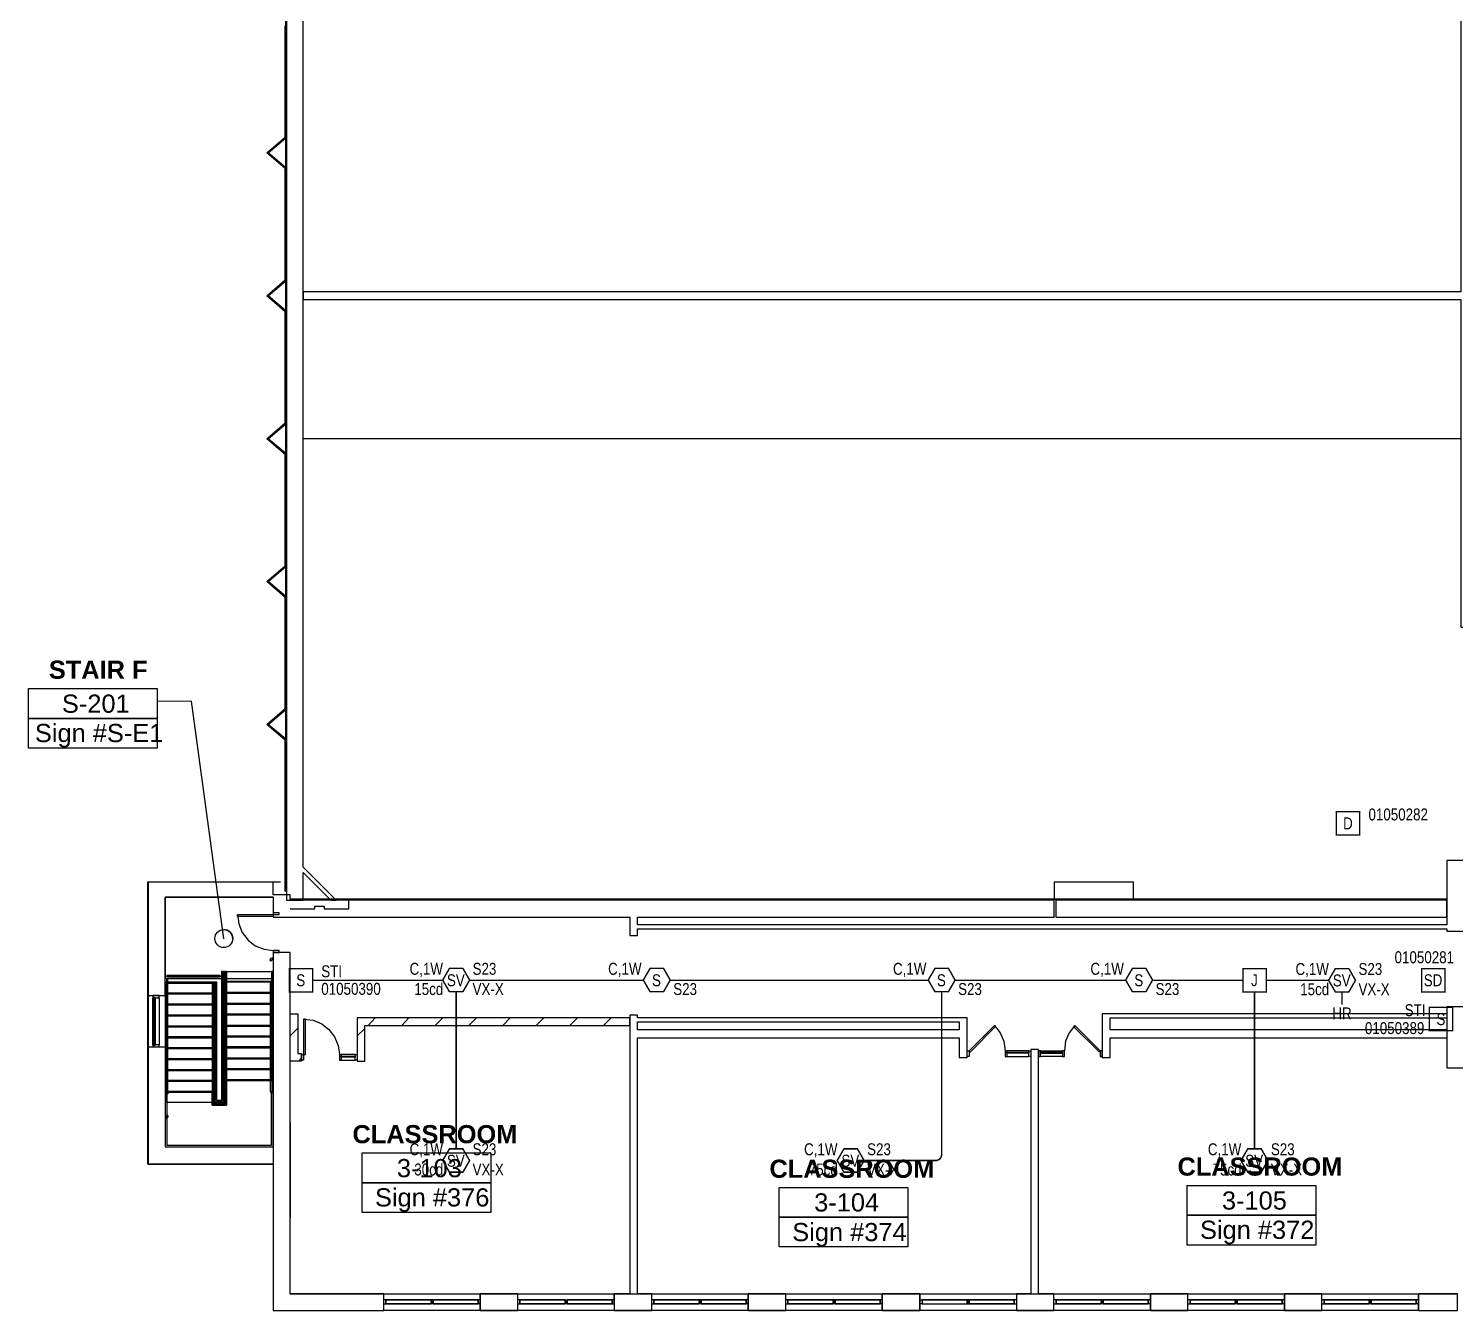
# Model space of a CAD drawing. Header units: inches. Extents: x 10004 to 17737, y 28227 to 35905.
# Drawn here: x 10268 to 11699, y 29061 to 30347 of the extents above; entities that cross this region are included whole.
import ezdxf
from ezdxf.enums import TextEntityAlignment as Align

# ---------------------------------------------------------------- set-up
doc = ezdxf.new("R2010")
doc.units = ezdxf.units.IN
doc.header["$LTSCALE"] = 0.25
doc.header["$MEASUREMENT"] = 0
for name, color, linetype in [('BACKGROUND', 8, 'Continuous'), ('CL-TEXT', 3, 'Continuous'), ('CONDUIT', 6, 'Continuous'), ('HEAT DETECTOR', 1, 'Continuous'), ('JUNCTION BOX', 1, 'Continuous'), ('PULL STATION', 1, 'Continuous'), ('SMOKE DETECTOR', 1, 'Continuous'), ('SPEAKER', 1, 'Continuous'), ('SPEAKER STROBE', 1, 'Continuous')]:
    doc.layers.add(name, color=color, linetype=linetype)
doc.styles.add('Arial', font='arial.ttf', dxfattribs={"width": 0.8})
doc.styles.add('PDF Arial', font='arial.ttf')
doc.styles.add('PDF Arial Bold', font='arialbd.ttf')

# ---------------------------------------------------------------- blocks, each defined once
blk = doc.blocks.new('SIGA-HRD')
at = {"layer": 'HEAT DETECTOR', "const_width": 1.3}
blk.add_lwpolyline([(-11.5, -11.7), (-11.5, 11.7), (11.9, 11.7), (11.9, -11.7)], close=True, dxfattribs=at)
at = {"layer": 'HEAT DETECTOR', "style": 'Arial', "width": 0.8}
blk.add_text('D', height=12, dxfattribs=at).set_placement((0, 0), align=Align.MIDDLE)
for tag, p in [('ADDRESS', (20.6, 9)), ('ZONE', (20.6, -8.6))]:
    blk.add_attdef(tag, text='', height=12, dxfattribs=at).set_placement(p, align=Align.MIDDLE_LEFT)
blk.add_attdef('SUBSCRIPT', text='', height=12, dxfattribs=at).set_placement((-16.6, -9), align=Align.MIDDLE_RIGHT)
blk = doc.blocks.new('SIGA-278')
at = {"layer": 'PULL STATION', "const_width": 1.3}
blk.add_lwpolyline([(-11.5, -11.7), (-11.5, 11.7), (11.9, 11.7), (11.9, -11.7)], close=True, dxfattribs=at)
at = {"layer": 'PULL STATION', "style": 'Arial', "width": 0.8}
blk.add_text('S', height=12, dxfattribs=at).set_placement((0, 0), align=Align.MIDDLE)
for tag, p in [('ADDRESS', (20.6, 9)), ('ZONE', (20.6, -8.6))]:
    blk.add_attdef(tag, text='', height=12, dxfattribs=at).set_placement(p, align=Align.MIDDLE_LEFT)
blk.add_attdef('SUBSCRIPT', text='', height=12, dxfattribs=at).set_placement((-16.6, -9), align=Align.MIDDLE_RIGHT)
blk = doc.blocks.new('GC-S7')
at = {"layer": 'SPEAKER', "const_width": 1.46}
blk.add_lwpolyline([(13.8, 0.2), (7.1, 11.9), (-6.4, 11.9), (-13.2, 0.2), (-6.4, -11.5), (7.1, -11.5)], close=True, dxfattribs=at)
at = {"layer": 'SPEAKER', "style": 'Arial', "width": 0.8}
blk.add_text('S', height=12, dxfattribs=at).set_placement((0, 0), align=Align.MIDDLE)
for tag, p in [('C', (-15, 11.5)), ('1/2W', (-14.7, -8.8))]:
    blk.add_attdef(tag, text='', height=12, dxfattribs=at).set_placement(p, align=Align.MIDDLE_RIGHT)
blk.add_attdef('Speaker_Circuit', text='', height=12, dxfattribs=at).set_placement((16.8, -8.8), align=Align.MIDDLE_LEFT)
blk = doc.blocks.new('GC-S7VM')
at = {"layer": 'SPEAKER STROBE', "const_width": 1.46}
blk.add_lwpolyline([(13.8, 0.2), (7.1, 11.9), (-6.4, 11.9), (-13.2, 0.2), (-6.4, -11.5), (7.1, -11.5)], close=True, dxfattribs=at)
at = {"layer": 'SPEAKER STROBE', "style": 'Arial', "width": 0.8}
blk.add_text('SV', height=12, dxfattribs=at).set_placement((0, 0), align=Align.MIDDLE)
for tag, p in [('C', (-12.9, 11.5)), ('CANDELA', (-12.6, -8.8)), ('1/2W', (-12.6, -29.2))]:
    blk.add_attdef(tag, text='', height=12, dxfattribs=at).set_placement(p, align=Align.MIDDLE_RIGHT)
for tag, p in [('Speaker_Circuit', (16.8, 11.5)), ('Visual_Circuit', (16.8, -8.8))]:
    blk.add_attdef(tag, text='', height=12, dxfattribs=at).set_placement(p, align=Align.MIDDLE_LEFT)
blk = doc.blocks.new('SIGA-PD')
at = {"layer": 'SMOKE DETECTOR', "const_width": 1.3}
blk.add_lwpolyline([(-11.5, -11.7), (-11.5, 11.7), (11.9, 11.7), (11.9, -11.7)], close=True, dxfattribs=at)
at = {"layer": 'SMOKE DETECTOR', "style": 'Arial', "width": 0.8}
blk.add_text('SD', height=12, dxfattribs=at).set_placement((0, 0), align=Align.MIDDLE)
for tag, p in [('ADDRESS', (20.6, 9)), ('ZONE', (20.6, -8.6))]:
    blk.add_attdef(tag, text='', height=12, dxfattribs=at).set_placement(p, align=Align.MIDDLE_LEFT)
blk.add_attdef('SUBSCRIPT', text='', height=12, dxfattribs=at).set_placement((-16.6, -9), align=Align.MIDDLE_RIGHT)
blk = doc.blocks.new('JUNCTION BOX')
at = {"const_width": 1.3}
blk.add_lwpolyline([(-11.5, -11.7), (-11.5, 11.7), (11.9, 11.7), (11.9, -11.7)], close=True, dxfattribs=at)
at = {"style": 'Arial', "width": 0.8}
blk.add_text('J', height=12, dxfattribs=at).set_placement((0, 0), align=Align.MIDDLE)
blk.add_attdef('SUBSCRIPT', text='', height=12, dxfattribs=at).set_placement((-16.6, -9), align=Align.MIDDLE_RIGHT)

msp = doc.modelspace()

# ---------------------------------------------------------------- linework, layer by layer
at = {"layer": 'BACKGROUND'}
for points in [[(11569.2, 30823.4), (11717.1, 30823.4), (10525.9, 30823.4), (10525.9, 29481.9), (10525.6, 29481.9), (10525.6, 30823.8), (11717.1, 30823.8)], [(10525.9, 29633.5), (10525.9, 29481.9), (10524.9, 29481.9), (10524.9, 29633.2), (10506.5, 29649.1), (10524.9, 29665.1), (10524.9, 29776.6), (10506.5, 29792.5), (10524.9, 29808.4), (10524.9, 29919.9), (10506.5, 29935.9), (10524.9, 29951.8), (10524.9, 30063.3), (10506.5, 30079.2), (10524.9, 30095.2), (10524.9, 30207), (10506.5, 30222.6), (10524.9, 30238.5), (10524.9, 30350.3)], [(10525.9, 30238.2), (10525.9, 30350.7)], [(10525.6, 30207.6), (10508, 30222.6), (10525.6, 30237.9)], [(10525.9, 30094.8), (10525.9, 30207.3)], [(10525.6, 30064.3), (10508, 30079.2), (10525.6, 30094.2)], [(10525.9, 29951.2), (10525.9, 30063.9)], [(10525.6, 29920.9), (10508, 29935.9), (10525.6, 29950.8)], [(10543.1, 29936.2), (11704.3, 29936.2)], [(10525.9, 29807.8), (10525.9, 29920.6)], [(10525.6, 29777.5), (10508, 29792.5), (10525.6, 29807.5)], [(10525.9, 29664.4), (10525.9, 29776.9)], [(10463.4, 29434.1), (10430.9, 29672.4), (10396.5, 29672.1)], [(10525.6, 29634.2), (10508, 29649.1), (10525.6, 29664.1)], [(11739.4, 29393.3), (11732, 29399.1), (11723.4, 29402.6), (11714.2, 29403.8), (11723.4, 29405.1), (11732, 29408.6), (11739.4, 29414.3), (11714.2, 29439.8), (11714.2, 29441.7), (11714.2, 29512.5), (11690.3, 29512.5), (11690.3, 29448.1), (10878.6, 29448.1), (10878.6, 29455.8), (11296.5, 29455.8), (11296.5, 29472.7), (10530, 29472.7)], [(10530, 29464), (10554.9, 29464), (10554.9, 29466.9), (10564.1, 29466.9), (10564.1, 29464), (10589, 29464), (10589, 29473.9), (10530, 29473.9), (10530, 29478.1), (10513.1, 29478.1), (10513.1, 29490.8), (10404.5, 29490.8), (10387.6, 29490.8), (10387.6, 29377.1), (10404.5, 29377.1), (10404.5, 29475.8), (10513.1, 29475.8), (10513.1, 29460.2), (10513.1, 29458.3), (10518.9, 29458.3), (10518.9, 29460.2), (10513.1, 29460.2), (10513.1, 29455.8), (10870.6, 29455.8), (10870.6, 29437.3), (10878.6, 29437.3), (10878.6, 29444), (11690.3, 29444), (11690.3, 29441.7), (11714.2, 29441.7)], [(10513.1, 29475.8), (10404.5, 29475.8), (10404.5, 29394.3)], [(10569.5, 29473.9), (10543.1, 29473.9)], [(11690.3, 29473.9), (10574.9, 29473.9)], [(10477.1, 29458.3), (10478.4, 29449.1), (10481.9, 29440.5), (10487.7, 29432.8), (10495, 29427.1), (10503.9, 29423.6), (10513.1, 29422.3), (10513.1, 29420.4), (10518.9, 29420.4), (10518.9, 29422.3), (10513.1, 29422.3)], [(10530, 29249.6), (10530, 29311.1), (10530, 29318.8), (10530, 29358.6), (10537.7, 29358.6), (10537.7, 29318.8), (10541.5, 29318.8), (10541.5, 29311.1), (10530, 29311.1), (10530, 29318.8), (10530, 29415.9), (10530, 29420.4), (10513.1, 29420.4), (10513.1, 29415.9), (10513.1, 29249.6), (10513.1, 29154.1), (10513.1, 29077.9), (10513.1, 29061), (10624, 29061), (10624, 29077.9), (10530, 29077.9), (10530, 29154.1), (10530, 29249.6), (10530, 29154.1)], [(10510, 29412.1), (10510.3, 29412.1), (10510.6, 29412.1), (10510.9, 29412.1), (10511.2, 29412.1), (10510.9, 29412.1), (10510.6, 29412.1), (10510.3, 29412.1), (10510, 29412.1), (10510, 29412.8), (10510.3, 29413.7), (10510.9, 29414.7), (10511.9, 29415), (10512.2, 29415), (10512.8, 29415), (10512.8, 29414.7), (10512.8, 29414.3), (10512.8, 29414), (10512.8, 29413.7), (10512.8, 29414), (10512.8, 29414.3), (10512.8, 29414.7), (10512.8, 29415)], [(10510, 29412.1), (10510, 29412.1)], [(10510, 29412.1), (10510, 29412.1)], [(10510.3, 29412.1), (10510.3, 29412.1)], [(10510.3, 29412.1), (10510.3, 29412.1)], [(10510.6, 29412.1), (10510.6, 29412.1)], [(10510.6, 29412.1), (10510.6, 29412.1)], [(10510.9, 29412.1), (10510.9, 29412.1)], [(10510.9, 29412.1), (10510.9, 29412.1)], [(10512.8, 29413.4), (10512.8, 29413.7), (10512.8, 29413.4), (10512.2, 29413.4), (10511.9, 29413.4), (10511.6, 29412.8), (10511.6, 29412.1), (10511.2, 29412.1), (10511.6, 29412.1)], [(10511.2, 29412.1), (10511.2, 29412.1)], [(10511.2, 29412.1), (10511.2, 29412.1)], [(10511.6, 29412.1), (10511.6, 29412.1)], [(10511.6, 29412.1), (10511.6, 29412.1)], [(10511.6, 29412.1), (10511.6, 29412.1)], [(10511.6, 29412.1), (10511.6, 29412.1)], [(10512.8, 29415), (10512.8, 29415)], [(10512.8, 29415), (10512.8, 29415)], [(10512.8, 29415), (10512.8, 29415)], [(10512.8, 29415), (10512.8, 29415)], [(10512.8, 29414.7), (10512.8, 29414.7)], [(10512.8, 29414.7), (10512.8, 29414.7)], [(10512.8, 29414.3), (10512.8, 29414.3)], [(10512.8, 29414.3), (10512.8, 29414.3)], [(10512.8, 29413.7), (10512.8, 29413.7)], [(10512.8, 29413.7), (10512.8, 29413.7)], [(10512.8, 29413.7), (10512.8, 29413.7)], [(10512.8, 29413.7), (10512.8, 29413.7)], [(10512.8, 29413.4), (10512.8, 29413.4)], [(10512.8, 29413.4), (10512.8, 29413.4)], [(10407.4, 29280.9), (10407.4, 29278.3), (10406.1, 29278.3), (10406.1, 29280.9), (10406.1, 29390.5), (10404.5, 29390.5), (10404.5, 29278.3), (10404.5, 29225.1), (10513.1, 29225.1), (10513.1, 29279.3)], [(10459.9, 29395.9), (10459.9, 29397.1), (10406.1, 29397.1)], [(10406.1, 29397.1), (10406.1, 29395.9)], [(10406.1, 29397.1), (10459.9, 29397.1)], [(10406.1, 29396.8), (10406.1, 29396.8)], [(10406.1, 29396.8), (10406.1, 29396.8)], [(10406.1, 29396.8), (10406.1, 29396.8)], [(10406.1, 29396.8), (10406.1, 29396.8)], [(10406.1, 29396.5), (10406.1, 29396.8)], [(10406.1, 29396.8), (10406.1, 29396.8)], [(10406.1, 29396.8), (10406.1, 29396.8)], [(10406.1, 29396.8), (10406.1, 29396.5)], [(10406.1, 29396.2), (10406.1, 29396.5)], [(10406.1, 29396.5), (10406.1, 29396.2)], [(10406.1, 29396.2), (10406.1, 29396.2)], [(10406.1, 29396.2), (10406.1, 29396.2)], [(10406.1, 29396.2), (10406.1, 29396.2)], [(10406.1, 29396.2), (10406.1, 29396.2)], [(10406.1, 29396.2), (10406.1, 29396.2)], [(10406.1, 29396.2), (10406.1, 29396.2)], [(10406.1, 29395.9), (10459.9, 29395.9)], [(10406.1, 29395.9), (10459.9, 29395.9)], [(10454.2, 29390.5), (10407.4, 29390.5), (10406.1, 29390.5), (10406.1, 29394.3)], [(10406.1, 29390.5), (10406.4, 29390.5), (10406.7, 29390.5), (10407.1, 29390.5), (10407.4, 29390.5)], [(10406.4, 29390.5), (10406.4, 29390.5)], [(10407.1, 29390.5), (10407.1, 29390.5)], [(10513.1, 29279.6), (10513.1, 29279.9), (10513.1, 29280.2), (10513.1, 29283.1), (10513.1, 29401.3), (10511.2, 29401.3), (10511.2, 29390.5), (10466, 29390.5), (10466, 29292), (10466, 29281.2), (10466, 29267.2), (10451.7, 29267.2), (10451.7, 29280.9), (10407.4, 29280.9), (10407.4, 29390.5), (10407.4, 29394.3)], [(10464.4, 29390.5), (10464.4, 29280.9), (10464.4, 29268.4), (10452.9, 29268.4), (10452.9, 29280.5), (10452.9, 29390.5), (10451.7, 29390.5), (10451.7, 29280.9)], [(10451.7, 29390.5), (10451.7, 29280.5), (10451.7, 29267.2), (10466, 29267.2), (10466, 29280.9), (10466, 29390.5)], [(10452, 29390.5), (10452, 29390.5)], [(10452, 29390.5), (10452, 29390.5)], [(10452.6, 29390.5), (10452.6, 29390.5)], [(10452.6, 29390.5), (10452.6, 29390.5)], [(10454.2, 29280.9), (10452.9, 29280.9), (10452.9, 29268.4), (10464.4, 29268.4), (10464.4, 29281.2), (10464.4, 29292), (10464.4, 29390.5), (10463.1, 29390.5), (10463.1, 29291.7), (10464.4, 29291.7)], [(10452.9, 29390.5), (10452.9, 29280.9)], [(10456.1, 29390.5), (10454.5, 29390.5), (10456.1, 29390.5), (10456.1, 29280.9), (10456.1, 29271.6), (10461.5, 29271.6), (10461.5, 29280.9), (10461.5, 29390.5), (10461.5, 29401.3), (10463.1, 29401.3)], [(10463.1, 29291.7), (10463.1, 29390.5), (10463.1, 29292), (10463.1, 29281.2), (10463.1, 29270), (10454.5, 29270), (10463.1, 29270), (10463.1, 29280.9), (10463.1, 29291.7), (10463.1, 29280.9), (10463.1, 29270), (10454.5, 29270), (10454.5, 29280.9), (10454.5, 29390.5), (10454.5, 29280.5), (10454.5, 29270), (10454.5, 29280.9), (10454.5, 29390.5), (10456.1, 29390.5), (10456.1, 29280.9), (10456.1, 29271.6), (10461.5, 29271.6), (10461.5, 29280.9), (10461.5, 29291.7), (10461.5, 29390.5), (10461.5, 29394.6)], [(10454.5, 29390.5), (10454.5, 29280.9), (10454.5, 29270), (10463.1, 29270), (10463.1, 29280.9), (10463.1, 29390.5)], [(10455.2, 29390.5), (10455.2, 29390.5)], [(10455.2, 29390.5), (10455.2, 29390.5)], [(10459.9, 29396.8), (10459.9, 29396.8)], [(10459.9, 29396.8), (10459.9, 29396.8)], [(10459.9, 29396.8), (10459.9, 29396.8)], [(10459.9, 29396.8), (10459.9, 29396.8)], [(10459.9, 29396.5), (10459.9, 29396.8)], [(10459.9, 29396.8), (10459.9, 29396.8)], [(10459.9, 29396.8), (10459.9, 29396.8)], [(10459.9, 29396.8), (10459.9, 29396.5)], [(10459.9, 29396.2), (10459.9, 29396.5)], [(10459.9, 29396.5), (10459.9, 29396.2)], [(10459.9, 29396.2), (10459.9, 29396.2)], [(10459.9, 29396.2), (10459.9, 29396.2)], [(10459.9, 29396.2), (10459.9, 29396.2)], [(10459.9, 29396.2), (10459.9, 29396.2)], [(10459.9, 29396.2), (10459.9, 29396.2)], [(10459.9, 29396.2), (10459.9, 29396.2)], [(10463.1, 29394.6), (10463.1, 29390.5), (10463.1, 29401.3), (10463.1, 29390.5), (10463.1, 29401.3), (10461.5, 29401.3), (10463.1, 29401.3), (10511.2, 29401.3)], [(10462.2, 29280.9), (10462.5, 29401.3)], [(10462.2, 29401.3), (10462.2, 29401.3)], [(10462.2, 29401.3), (10462.2, 29401.3)], [(10462.5, 29401.3), (10462.5, 29401.3)], [(10466, 29401.3), (10466, 29390.5), (10466, 29401.3), (10464.4, 29401.3), (10464.4, 29390.5), (10464.4, 29401.3)], [(10465, 29401.3), (10465, 29401.3)], [(10465, 29401.3), (10465, 29401.3)], [(10465.4, 29390.5), (10465, 29390.5)], [(10465.4, 29401.3), (10465.4, 29401.3)], [(10465.4, 29401.3), (10465.4, 29401.3)], [(10466, 29291.7), (10510, 29291.7), (10511.6, 29291.7), (10511.6, 29390.5), (10510, 29390.5), (10510, 29291.7), (10510, 29281.2), (10510, 29280.9), (10510.6, 29279.9), (10511.2, 29279.3), (10512.2, 29279), (10513.1, 29279)], [(10451.7, 29379.3), (10407.4, 29379.3)], [(10454.2, 29379.3), (10452.9, 29379.3)], [(10463.1, 29379.3), (10464.4, 29379.3)], [(10466, 29379.3), (10510, 29379.3)], [(10393.4, 29374.8), (10393.7, 29374.8), (10394.6, 29374.8), (10398.5, 29374.8), (10398.5, 29327.7), (10394.6, 29327.7), (10394.6, 29327.1), (10393.7, 29327.1), (10393.7, 29327.7), (10392.1, 29327.7), (10392.1, 29325.5), (10398.5, 29325.5), (10398.5, 29327.7), (10394.6, 29327.7), (10393.7, 29327.7), (10393.4, 29327.7)], [(10392.4, 29327.7), (10392.1, 29327.7), (10392.1, 29374.8), (10392.4, 29374.8)], [(10451.7, 29368.5), (10407.4, 29368.5)], [(10454.2, 29368.5), (10452.9, 29368.5)], [(10463.1, 29368.5), (10464.4, 29368.5)], [(10466, 29368.5), (10510, 29368.5)], [(11690.3, 29304.4), (11714.2, 29304.4), (11714.2, 29365.9), (11690.3, 29365.9)], [(10451.7, 29357.3), (10407.4, 29357.3)], [(10454.2, 29357.3), (10452.9, 29357.3)], [(10463.1, 29357.6), (10464.4, 29357.6)], [(10466, 29357.6), (10510, 29357.6)], [(10543.4, 29353.5), (10553, 29352.5), (10561.6, 29348.7), (10568.9, 29343), (10574.6, 29335.7), (10578.1, 29327.1), (10579.4, 29317.8), (10579.4, 29312.1), (10581.3, 29312.1), (10595.3, 29312.1)], [(10807.8, 29070), (10807.8, 29071.6), (10853.1, 29071.6), (10853.1, 29067.7), (10807.8, 29067.7), (10853.1, 29067.7), (10855, 29067.7), (10855, 29061), (10892.9, 29061), (10892.9, 29077.9), (10878.6, 29077.9), (10878.6, 29334.7), (11201.3, 29334.7), (11201.3, 29322.9), (11201.3, 29315), (11209.2, 29315), (11209.2, 29322.9), (11209.2, 29354.8), (11201.3, 29354.8), (10878.6, 29354.8), (10878.6, 29357.3), (10870.6, 29357.3), (10870.6, 29354.8), (10604.9, 29354.8), (10597.2, 29354.8), (10597.2, 29311.1), (10604.9, 29311.1), (10604.9, 29347.1), (10870.6, 29347.1), (10870.6, 29354.8), (10870.6, 29347.1), (10870.6, 29342.7), (10870.6, 29077.9), (10855, 29077.9), (10855, 29061)], [(10608.1, 29347.1), (10615.4, 29354.8)], [(10641.9, 29347.1), (10649.2, 29354.8)], [(10675.6, 29347.1), (10683.3, 29354.8)], [(10709.4, 29347.1), (10717, 29354.8)], [(10743.2, 29347.1), (10750.8, 29354.8)], [(10776.9, 29347.1), (10784.6, 29354.8)], [(10810.7, 29347.1), (10818.3, 29354.8)], [(10844.5, 29347.1), (10852.1, 29354.8)], [(11236.6, 29347.1), (11242.4, 29339.8), (11245.9, 29331.2), (11247.2, 29321.6), (11247.2, 29315.9), (11249.1, 29315.9), (11271.1, 29315.9)], [(11317.2, 29347.1), (11311.5, 29339.8), (11308, 29331.2), (11306.7, 29321.6), (11304.8, 29321.6), (11304.8, 29315.9), (11282.8, 29315.9)], [(11690.3, 29358.6), (11352.6, 29358.6), (11344.6, 29358.6), (11344.6, 29322.9), (11344.6, 29315), (11352.6, 29315), (11352.6, 29322.9), (11352.6, 29334.7), (11690.3, 29334.7)], [(11690.3, 29342.7), (11352.6, 29342.7), (11352.6, 29354.8), (11690.3, 29354.8)], [(10451.7, 29346.5), (10407.4, 29346.5)], [(10451.7, 29335.7), (10407.4, 29335.7)], [(10454.2, 29346.5), (10452.9, 29346.5)], [(10454.2, 29335.7), (10452.9, 29335.7)], [(10463.1, 29346.5), (10464.4, 29346.5)], [(10463.1, 29335.7), (10464.4, 29335.7)], [(10466, 29346.5), (10510, 29346.5)], [(10466, 29335.7), (10510, 29335.7)], [(10530, 29336.6), (10537.7, 29344.3)], [(10597.2, 29336.6), (10604.9, 29343.9)], [(10878.6, 29342.7), (10878.6, 29342.7)], [(10451.7, 29324.5), (10407.4, 29324.5)], [(10454.2, 29324.5), (10452.9, 29324.5)], [(10463.1, 29324.5), (10464.4, 29324.5)], [(10466, 29324.5), (10510, 29324.5)], [(11258.6, 29071.6), (11256.4, 29071.6), (11211.2, 29071.6), (11256.4, 29071.6), (11256.4, 29067.7), (11211.2, 29067.7), (11211.2, 29069.3), (11211.2, 29067.7), (11256.4, 29067.7), (11258.6, 29067.7), (11258.6, 29061), (11296.2, 29061), (11296.2, 29077.9), (11280.9, 29077.9), (11280.9, 29315), (11280.9, 29322.9), (11273, 29322.9), (11273, 29315), (11273, 29077.9), (11258.6, 29077.9), (11258.6, 29061)], [(11247.2, 29321.6), (11249.1, 29321.6), (11249.1, 29315.9)], [(11271.1, 29321.6), (11249.1, 29321.6)], [(11282.8, 29321.6), (11304.8, 29321.6)], [(11304.8, 29315.9), (11306.7, 29315.9), (11306.7, 29321.6)], [(10451.7, 29313.7), (10407.4, 29313.7)], [(10454.2, 29313.7), (10452.9, 29313.7)], [(10463.1, 29313.7), (10464.4, 29313.7)], [(10466, 29313.7), (10510, 29313.7)], [(10538.3, 29311.1), (10541.5, 29314.6)], [(10579.4, 29317.8), (10581.3, 29317.8), (10581.3, 29312.1)], [(10595.3, 29317.8), (10581.3, 29317.8)], [(11273, 29315), (11273, 29315)], [(11280.9, 29315), (11280.9, 29315)], [(10451.7, 29302.5), (10407.4, 29302.5)], [(10451.7, 29291.7), (10407.4, 29291.7)], [(10454.2, 29302.5), (10452.9, 29302.5)], [(10454.2, 29291.7), (10452.9, 29291.7)], [(10463.1, 29302.8), (10464.4, 29302.8)], [(10466, 29302.8), (10510, 29302.8)], [(10511.2, 29291.7), (10510.9, 29291.7), (10510.6, 29291.7), (10510.3, 29291.7)], [(10510.6, 29291.7), (10510.6, 29291.7)], [(10510.9, 29291.7), (10510.9, 29291.7)], [(10511.2, 29291.7), (10511.2, 29291.7)], [(10511.6, 29291.7), (10511.6, 29281.2), (10511.9, 29280.9), (10512.2, 29280.5), (10513.1, 29280.5)], [(10451.7, 29269.7), (10406.4, 29269.7), (10406.4, 29278.3), (10406.4, 29227), (10511.2, 29227), (10511.2, 29280.2)], [(10452, 29280.9), (10452.3, 29280.9)], [(10455.2, 29280.9), (10455.2, 29280.9)], [(10465.4, 29280.9), (10465, 29280.9)], [(10511.2, 29280.5), (10511.2, 29281.2)], [(10513.1, 29279.9), (10513.1, 29279.9)], [(10513.1, 29279.6), (10513.1, 29279.6)], [(10452, 29267.5), (10452.3, 29267.8)], [(10454.2, 29271.9), (10454.2, 29269.7), (10452.9, 29269.7)], [(10455.2, 29270.7), (10455.2, 29270.7)], [(10462.5, 29270.7), (10462.2, 29270.7)], [(10465.4, 29267.8), (10465, 29268.1)], [(10404.8, 29255.4), (10404.8, 29255.1), (10404.8, 29255.4), (10405.1, 29255.4), (10405.8, 29255.4), (10406.1, 29256), (10406.1, 29256.7), (10406.4, 29256.7), (10406.1, 29256.7)], [(10407.4, 29256.7), (10407.1, 29256.7), (10406.7, 29256.7), (10406.4, 29256.7), (10406.7, 29256.7), (10407.1, 29256.7), (10407.4, 29256.7), (10407.4, 29256), (10407.4, 29255.1), (10406.4, 29254.1), (10405.5, 29253.8), (10405.1, 29253.8), (10404.8, 29253.8), (10404.8, 29254.1), (10404.8, 29254.4), (10404.8, 29254.7), (10404.8, 29255.1), (10404.8, 29254.7), (10404.8, 29254.4), (10404.8, 29254.1), (10404.8, 29253.8)], [(10404.8, 29255.4), (10404.8, 29255.4)], [(10404.8, 29255.4), (10404.8, 29255.4)], [(10404.8, 29255.1), (10404.8, 29255.1)], [(10404.8, 29255.1), (10404.8, 29255.1)], [(10404.8, 29254.7), (10404.8, 29254.7)], [(10404.8, 29254.7), (10404.8, 29254.7)], [(10404.8, 29254.4), (10404.8, 29254.4)], [(10404.8, 29254.4), (10404.8, 29254.4)], [(10404.8, 29254.1), (10404.8, 29254.1)], [(10404.8, 29254.1), (10404.8, 29254.1)], [(10404.8, 29253.8), (10404.8, 29253.8)], [(10404.8, 29253.8), (10404.8, 29253.8)], [(10404.8, 29253.8), (10404.8, 29253.8)], [(10404.8, 29253.8), (10404.8, 29253.8)], [(10406.1, 29256.7), (10406.1, 29256.7)], [(10406.1, 29256.7), (10406.1, 29256.7)], [(10406.1, 29256.7), (10406.1, 29256.7)], [(10406.1, 29256.7), (10406.1, 29256.7)], [(10406.1, 29256.7), (10406.1, 29256.7)], [(10406.1, 29256.7), (10406.1, 29256.7)], [(10406.4, 29256.7), (10406.4, 29256.7)], [(10406.4, 29256.7), (10406.4, 29256.7)], [(10407.1, 29256.7), (10407.1, 29256.7)], [(10407.1, 29256.7), (10407.1, 29256.7)], [(10407.4, 29256.7), (10407.4, 29256.7)], [(10407.4, 29256.7), (10407.4, 29256.7)], [(10407.4, 29256.7), (10407.4, 29256.7)], [(10407.4, 29256.7), (10407.4, 29256.7)], [(10407.4, 29256.7), (10407.4, 29256.7)], [(10407.4, 29256.7), (10407.4, 29256.7)], [(10624, 29061), (10624, 29067.7), (10624, 29071.6), (10624, 29077.9)], [(10720.5, 29067.7), (10720.5, 29071.6), (10720.5, 29077.9)], [(10758.5, 29061), (10758.5, 29067.7), (10758.5, 29071.6), (10758.5, 29077.9)], [(10855, 29067.7), (10855, 29071.6), (10855, 29077.9)], [(10892.9, 29061), (10892.9, 29067.7), (10892.9, 29071.6), (10892.9, 29077.9)], [(10989.4, 29067.7), (10989.4, 29071.6), (10989.4, 29077.9)], [(11027.3, 29061), (11027.3, 29067.7), (11027.3, 29071.6), (11027.3, 29077.9)], [(11123.9, 29067.7), (11123.9, 29071.6), (11123.9, 29077.9)], [(11161.8, 29077.9), (11161.8, 29071.6), (11164, 29071.6), (11164, 29067.7), (11161.8, 29067.7)], [(11258.6, 29077.9), (11258.6, 29071.6), (11258.6, 29067.7)], [(11296.2, 29061), (11296.2, 29067.7), (11296.2, 29071.6), (11296.2, 29077.9)], [(11393.1, 29067.7), (11393.1, 29071.6), (11393.1, 29077.9)], [(11430.7, 29061), (11430.7, 29067.7), (11430.7, 29071.6), (11430.7, 29077.9)], [(11527.5, 29067.7), (11527.5, 29071.6), (11527.5, 29077.9)], [(11565.1, 29061), (11565.1, 29067.7), (11565.1, 29071.6), (11565.1, 29077.9)], [(11662, 29067.7), (11662, 29071.6), (11662, 29077.9)], [(10624, 29067.7), (10625.9, 29067.7), (10625.9, 29071.6), (10624, 29071.6)], [(10720.5, 29061), (10720.5, 29067.7), (10718.6, 29067.7), (10673.4, 29067.7), (10718.6, 29067.7), (10718.6, 29071.6), (10673.4, 29071.6), (10673.4, 29070), (10671.5, 29070), (10671.5, 29071.6), (10671.5, 29067.7), (10625.9, 29067.7), (10671.5, 29067.7)], [(10720.5, 29071.6), (10718.6, 29071.6), (10718.6, 29067.7), (10718.6, 29071.6), (10673.4, 29071.6), (10718.6, 29071.6), (10673.4, 29071.6), (10673.4, 29067.7), (10673.4, 29069.3), (10671.5, 29069.3), (10671.5, 29067.7), (10625.9, 29067.7), (10625.9, 29071.6), (10671.5, 29071.6), (10625.9, 29071.6), (10625.9, 29067.7)], [(10673.4, 29071.6), (10673.4, 29070), (10671.5, 29070), (10671.5, 29071.6), (10625.9, 29071.6), (10671.5, 29071.6)], [(10625.9, 29071.6), (10625.9, 29067.7), (10671.5, 29067.7), (10671.5, 29069.3)], [(10673.4, 29070), (10673.4, 29071.6), (10671.5, 29071.6), (10671.5, 29070)], [(10673.4, 29069.3), (10673.4, 29067.7), (10718.6, 29067.7), (10718.6, 29071.6)], [(10673.4, 29067.7), (10718.6, 29067.7)], [(10758.5, 29067.7), (10760.4, 29067.7), (10760.4, 29071.6), (10758.5, 29071.6)], [(10855, 29071.6), (10853.1, 29071.6), (10853.1, 29067.7), (10853.1, 29071.6), (10807.8, 29071.6), (10853.1, 29071.6), (10807.8, 29071.6), (10807.8, 29067.7), (10807.8, 29069.3), (10805.9, 29069.3), (10805.9, 29067.7), (10760.4, 29067.7), (10760.4, 29071.6), (10805.9, 29071.6), (10805.9, 29070)], [(10807.8, 29071.6), (10807.8, 29070), (10805.9, 29070), (10805.9, 29071.6), (10760.4, 29071.6), (10805.9, 29071.6)], [(10805.9, 29071.6), (10760.4, 29071.6)], [(10760.4, 29071.6), (10760.4, 29067.7)], [(10760.4, 29071.6), (10760.4, 29067.7), (10805.9, 29067.7)], [(10760.4, 29067.7), (10805.9, 29067.7)], [(10760.4, 29067.7), (10805.9, 29067.7)], [(10805.9, 29067.7), (10805.9, 29071.6)], [(10805.9, 29067.7), (10805.9, 29069.3)], [(10807.8, 29069.3), (10807.8, 29067.7), (10853.1, 29067.7), (10853.1, 29071.6)], [(10807.8, 29067.7), (10853.1, 29067.7)], [(10892.9, 29067.7), (10894.8, 29067.7), (10894.8, 29071.6), (10892.9, 29071.6)], [(10989.4, 29061), (10989.4, 29067.7), (10987.5, 29067.7), (10942.3, 29067.7), (10987.5, 29067.7), (10987.5, 29071.6), (10942.3, 29071.6), (10942.3, 29070), (10940.4, 29070), (10940.4, 29071.6), (10940.4, 29067.7), (10894.8, 29067.7), (10940.4, 29067.7)], [(10989.4, 29071.6), (10987.5, 29071.6), (10987.5, 29067.7), (10987.5, 29071.6), (10942.3, 29071.6), (10987.5, 29071.6), (10942.3, 29071.6), (10942.3, 29067.7), (10942.3, 29069.3), (10940.4, 29069.3), (10940.4, 29067.7), (10894.8, 29067.7), (10894.8, 29071.6), (10940.4, 29071.6), (10894.8, 29071.6), (10894.8, 29067.7)], [(10942.3, 29071.6), (10942.3, 29070), (10940.4, 29070), (10940.4, 29071.6), (10894.8, 29071.6), (10940.4, 29071.6)], [(10894.8, 29071.6), (10894.8, 29067.7), (10940.4, 29067.7), (10940.4, 29069.3)], [(10942.3, 29070), (10942.3, 29071.6), (10940.4, 29071.6), (10940.4, 29070)], [(10942.3, 29069.3), (10942.3, 29067.7), (10987.5, 29067.7), (10987.5, 29071.6)], [(10942.3, 29067.7), (10987.5, 29067.7)], [(11027.3, 29067.7), (11029.2, 29067.7), (11029.2, 29071.6), (11027.3, 29071.6)], [(11123.9, 29061), (11123.9, 29067.7), (11122, 29067.7), (11076.7, 29067.7), (11122, 29067.7), (11122, 29071.6), (11076.7, 29071.6), (11076.7, 29070), (11074.8, 29070), (11074.8, 29071.6), (11074.8, 29067.7), (11029.2, 29067.7), (11074.8, 29067.7)], [(11123.9, 29071.6), (11122, 29071.6), (11122, 29067.7), (11122, 29071.6), (11076.7, 29071.6), (11122, 29071.6), (11076.7, 29071.6), (11076.7, 29067.7), (11076.7, 29069.3), (11074.8, 29069.3), (11074.8, 29067.7), (11029.2, 29067.7), (11029.2, 29071.6), (11074.8, 29071.6), (11029.2, 29071.6), (11029.2, 29067.7)], [(11076.7, 29071.6), (11076.7, 29070), (11074.8, 29070), (11074.8, 29071.6), (11029.2, 29071.6), (11074.8, 29071.6)], [(11029.2, 29071.6), (11029.2, 29067.7), (11074.8, 29067.7), (11074.8, 29069.3)], [(11076.7, 29070), (11076.7, 29071.6), (11074.8, 29071.6), (11074.8, 29070)], [(11076.7, 29069.3), (11076.7, 29067.7), (11122, 29067.7), (11122, 29071.6)], [(11076.7, 29067.7), (11122, 29067.7)], [(11161.8, 29071.6), (11161.8, 29067.7), (11161.8, 29061)], [(11164, 29071.6), (11209.2, 29071.6), (11164, 29071.6), (11164, 29067.7)], [(11164, 29071.6), (11164, 29067.7)], [(11209.2, 29071.6), (11164, 29071.6)], [(11164, 29067.7), (11209.2, 29067.7)], [(11164, 29067.7), (11209.2, 29067.7)], [(11164, 29067.7), (11209.2, 29067.7)], [(11256.4, 29071.6), (11211.2, 29071.6), (11211.2, 29070), (11209.2, 29070), (11209.2, 29071.6), (11209.2, 29070)], [(11209.2, 29069.3), (11209.2, 29067.7), (11209.2, 29069.3), (11211.2, 29069.3)], [(11211.2, 29071.6), (11211.2, 29070)], [(11211.2, 29067.7), (11256.4, 29067.7)], [(11296.2, 29067.7), (11298.5, 29067.7), (11298.5, 29071.6), (11296.2, 29071.6)], [(11393.1, 29061), (11393.1, 29067.7), (11390.8, 29067.7), (11345.6, 29067.7), (11390.8, 29067.7), (11390.8, 29071.6), (11345.6, 29071.6), (11345.6, 29070), (11343.7, 29070), (11343.7, 29071.6), (11343.7, 29067.7), (11298.5, 29067.7), (11343.7, 29067.7)], [(11393.1, 29071.6), (11390.8, 29071.6), (11390.8, 29067.7), (11390.8, 29071.6), (11345.6, 29071.6), (11390.8, 29071.6), (11345.6, 29071.6), (11345.6, 29067.7), (11345.6, 29069.3), (11343.7, 29069.3), (11343.7, 29067.7), (11298.5, 29067.7), (11298.5, 29071.6), (11343.7, 29071.6), (11298.5, 29071.6), (11298.5, 29067.7)], [(11345.6, 29071.6), (11345.6, 29070), (11343.7, 29070), (11343.7, 29071.6), (11298.5, 29071.6), (11343.7, 29071.6)], [(11298.5, 29071.6), (11298.5, 29067.7), (11343.7, 29067.7), (11343.7, 29069.3)], [(11345.6, 29070), (11345.6, 29071.6), (11343.7, 29071.6), (11343.7, 29070)], [(11345.6, 29069.3), (11345.6, 29067.7), (11390.8, 29067.7), (11390.8, 29071.6)], [(11345.6, 29067.7), (11390.8, 29067.7)], [(11430.7, 29067.7), (11432.9, 29067.7), (11432.9, 29071.6), (11430.7, 29071.6)], [(11527.5, 29061), (11527.5, 29067.7), (11525.3, 29067.7), (11480, 29067.7), (11525.3, 29067.7), (11525.3, 29071.6), (11480, 29071.6), (11480, 29070), (11478.1, 29070), (11478.1, 29071.6), (11478.1, 29067.7), (11432.9, 29067.7), (11478.1, 29067.7)], [(11527.5, 29071.6), (11525.3, 29071.6), (11525.3, 29067.7), (11525.3, 29071.6), (11480, 29071.6), (11525.3, 29071.6), (11480, 29071.6), (11480, 29067.7), (11480, 29069.3), (11478.1, 29069.3), (11478.1, 29067.7), (11432.9, 29067.7), (11432.9, 29071.6), (11478.1, 29071.6), (11432.9, 29071.6), (11432.9, 29067.7)], [(11480, 29071.6), (11480, 29070), (11478.1, 29070), (11478.1, 29071.6), (11432.9, 29071.6), (11478.1, 29071.6)], [(11432.9, 29071.6), (11432.9, 29067.7), (11478.1, 29067.7), (11478.1, 29069.3)], [(11480, 29070), (11480, 29071.6), (11478.1, 29071.6), (11478.1, 29070)], [(11480, 29069.3), (11480, 29067.7), (11525.3, 29067.7), (11525.3, 29071.6)], [(11480, 29067.7), (11525.3, 29067.7)], [(11565.1, 29067.7), (11567.3, 29067.7), (11567.3, 29071.6), (11565.1, 29071.6)], [(11662, 29061), (11662, 29067.7), (11659.7, 29067.7), (11614.5, 29067.7), (11659.7, 29067.7), (11659.7, 29071.6), (11614.5, 29071.6), (11614.5, 29070), (11612.6, 29070), (11612.6, 29071.6), (11612.6, 29067.7), (11567.3, 29067.7), (11612.6, 29067.7)], [(11662, 29071.6), (11659.7, 29071.6), (11659.7, 29067.7), (11659.7, 29071.6), (11614.5, 29071.6), (11659.7, 29071.6), (11614.5, 29071.6), (11614.5, 29067.7), (11614.5, 29069.3), (11612.6, 29069.3), (11612.6, 29067.7), (11567.3, 29067.7), (11567.3, 29071.6), (11612.6, 29071.6), (11567.3, 29071.6), (11567.3, 29067.7)], [(11614.5, 29071.6), (11614.5, 29070), (11612.6, 29070), (11612.6, 29071.6), (11567.3, 29071.6), (11612.6, 29071.6)], [(11567.3, 29071.6), (11567.3, 29067.7), (11612.6, 29067.7), (11612.6, 29069.3)], [(11614.5, 29070), (11614.5, 29071.6), (11612.6, 29071.6), (11612.6, 29070)], [(11614.5, 29069.3), (11614.5, 29067.7), (11659.7, 29067.7), (11659.7, 29071.6)], [(11614.5, 29067.7), (11659.7, 29067.7)]]:
    msp.add_lwpolyline(points, dxfattribs=at)
for points in [[(10543.1, 29505.8), (10543.1, 30785.5), (10551.4, 30793.5), (10548.5, 30796.4), (10543.1, 30791.3), (10543.1, 30786.5), (10986.2, 30786.5), (10986.2, 30803.4), (10543.1, 30803.4), (10526.2, 30803.4), (10526.2, 29472.7), (10543.1, 29472.7), (10543.1, 29500.4), (10570.8, 29472.7), (10576.2, 29472.7)], [(11704.3, 30075.4), (11704.3, 29746.6), (11721.2, 29746.6), (11721.2, 30786.5), (11721.2, 30803.4), (11271.4, 30803.4), (11271.4, 30786.5), (11704.3, 30786.5), (11704.3, 30083.4), (10543.1, 30083.4), (10543.1, 30075.4)], [(10267.5, 29655.2), (10267.5, 29685.1), (10396.5, 29685.1), (10396.5, 29655.2)], [(10267.5, 29625.3), (10267.5, 29655.2), (10396.5, 29655.2), (10396.5, 29625.3)], [(10387.6, 29325.5), (10404.5, 29325.5), (10404.5, 29225.1), (10513.1, 29225.1), (10513.1, 29207.9), (10387.6, 29207.9), (10513.1, 29207.9), (10387.3, 29207.9), (10387.3, 29491.1), (10519.8, 29491.1), (10519.8, 29490.8), (10387.6, 29490.8), (10387.6, 29207.9), (10387.6, 29225.1)], [(11296.5, 29473.9), (11376.2, 29473.9), (11376.2, 29490.8), (11296.5, 29490.8)], [(11690.3, 29472.7), (11298.1, 29472.7), (11298.1, 29455.8), (11690.3, 29455.8)], [(10513.1, 29456.4), (10477.1, 29456.4), (10477.1, 29458.3), (10513.1, 29458.3)], [(10406.1, 29397.1), (10459.9, 29397.1)], [(10406.1, 29396.8), (10406.1, 29396.5), (10406.1, 29396.2), (10406.1, 29396.5)], [(10406.1, 29396.8), (10406.1, 29396.5), (10406.1, 29396.2), (10406.1, 29396.5)], [(10459.9, 29395.9), (10406.1, 29395.9)], [(10452, 29390.5), (10452.3, 29390.5), (10452.6, 29390.5), (10452.3, 29390.5)], [(10454.2, 29335.7), (10454.2, 29324.5), (10454.2, 29313.7), (10454.2, 29302.5), (10454.2, 29291.7), (10454.2, 29280.9), (10454.2, 29271.9), (10454.2, 29269.7), (10463.1, 29269.7), (10463.1, 29283.1), (10463.1, 29291.7), (10463.1, 29302.8), (10463.1, 29313.7), (10463.1, 29324.5), (10463.1, 29335.7), (10463.1, 29346.5), (10463.1, 29357.6), (10463.1, 29368.5), (10463.1, 29379.3), (10463.1, 29390.5), (10463.1, 29401.3), (10461.2, 29401.3), (10461.2, 29283.1), (10461.2, 29271.9), (10456.4, 29271.9), (10456.4, 29390.5), (10454.2, 29390.5), (10454.2, 29379.3), (10454.2, 29368.5), (10454.2, 29357.3), (10454.2, 29346.5)], [(10454.8, 29390.5), (10455.2, 29390.5), (10455.5, 29390.5), (10455.8, 29390.5), (10455.5, 29390.5), (10455.2, 29390.5)], [(10456.1, 29271.6), (10461.5, 29271.6), (10461.5, 29280.9), (10461.5, 29291.7), (10461.5, 29390.5), (10461.5, 29401.3), (10461.5, 29390.5), (10461.5, 29292), (10461.5, 29281.2), (10461.5, 29271.6), (10456.1, 29271.6), (10456.1, 29280.5), (10456.1, 29390.5), (10456.1, 29280.9)], [(10459.9, 29396.8), (10459.9, 29396.5), (10459.9, 29396.2), (10459.9, 29396.5)], [(10459.9, 29396.8), (10459.9, 29396.5), (10459.9, 29396.2), (10459.9, 29396.5)], [(10462.5, 29401.3), (10462.2, 29401.3), (10461.9, 29401.3), (10462.2, 29401.3)], [(10465.7, 29401.3), (10465.4, 29401.3), (10465, 29401.3), (10465.4, 29401.3)], [(10398.5, 29377.1), (10392.1, 29377.1), (10392.1, 29374.8), (10393.7, 29374.8), (10393.7, 29375.2), (10394.6, 29375.2), (10394.6, 29374.8), (10398.5, 29374.8)], [(10393.4, 29327.1), (10393.4, 29375.2), (10392.4, 29375.2), (10392.4, 29327.1)], [(10393.7, 29374.8), (10393.7, 29327.7)], [(10394.6, 29374.8), (10394.6, 29327.7)], [(10545.3, 29317.8), (10545.3, 29353.5), (10543.4, 29353.5), (10543.4, 29317.8)], [(11201.3, 29350.6), (11201.3, 29342.7), (10878.6, 29342.7), (10878.6, 29350.6)], [(11212.4, 29320.7), (11237.6, 29345.9), (11236.6, 29347.1), (11211.2, 29321.6)], [(11341.5, 29320.7), (11316, 29345.9), (11317.2, 29347.1), (11342.7, 29321.6)], [(11209.2, 29315.9), (11209.2, 29321.6), (11211.2, 29321.6), (11211.2, 29315.9)], [(11249.1, 29319.4), (11249.1, 29320.4), (11271.1, 29320.4), (11271.1, 29319.4)], [(11271.1, 29315.9), (11271.1, 29321.6), (11273, 29321.6), (11273, 29315.9)], [(11280.9, 29315.9), (11282.8, 29315.9), (11282.8, 29321.6), (11280.9, 29321.6)], [(11282.8, 29319.4), (11304.8, 29319.4), (11304.8, 29320.4), (11282.8, 29320.4)], [(11342.7, 29315.9), (11344.6, 29315.9), (11344.6, 29321.6), (11342.7, 29321.6)], [(10541.5, 29312.1), (10541.5, 29317.8), (10543.4, 29317.8), (10543.4, 29312.1)], [(10581.3, 29315.3), (10581.3, 29316.2), (10595.3, 29316.2), (10595.3, 29315.3)], [(10595.3, 29312.1), (10595.3, 29317.8), (10597.2, 29317.8), (10597.2, 29312.1)], [(10602.3, 29189.1), (10602.3, 29219.1), (10731.4, 29219.1), (10731.4, 29189.1)], [(10602.3, 29159.2), (10602.3, 29189.1), (10731.4, 29189.1), (10731.4, 29159.2)], [(11020.6, 29154.7), (11020.6, 29184.3), (11149.7, 29184.3), (11149.7, 29154.7)], [(11430, 29156.6), (11430, 29186.6), (11559.1, 29186.6), (11559.1, 29156.6)], [(11020.6, 29124.8), (11020.6, 29154.7), (11149.7, 29154.7), (11149.7, 29124.8)], [(11430, 29126.7), (11430, 29156.6), (11559.1, 29156.6), (11559.1, 29126.7)], [(10720.5, 29061), (10758.5, 29061), (10758.5, 29077.9), (10720.5, 29077.9)], [(10989.4, 29061), (11027.3, 29061), (11027.3, 29077.9), (10989.4, 29077.9)], [(11123.9, 29061), (11161.8, 29061), (11161.8, 29077.9), (11123.9, 29077.9)], [(11393.1, 29061), (11430.7, 29061), (11430.7, 29077.9), (11393.1, 29077.9)], [(11527.5, 29061), (11565.1, 29061), (11565.1, 29077.9), (11527.5, 29077.9)], [(11662, 29061), (11701.1, 29061), (11701.1, 29077.9), (11662, 29077.9)], [(10625.9, 29069.3), (10625.9, 29070)], [(10671.5, 29067.7), (10671.5, 29069.3), (10673.4, 29069.3), (10673.4, 29067.7)], [(10718.6, 29070), (10718.6, 29069.3)], [(10760.4, 29069.3), (10760.4, 29070)], [(10805.9, 29070), (10805.9, 29071.6), (10807.8, 29071.6), (10807.8, 29070)], [(10805.9, 29067.7), (10805.9, 29069.3), (10807.8, 29069.3), (10807.8, 29067.7)], [(10853.1, 29070), (10853.1, 29069.3)], [(10894.8, 29069.3), (10894.8, 29070)], [(10940.4, 29067.7), (10940.4, 29069.3), (10942.3, 29069.3), (10942.3, 29067.7)], [(10987.5, 29070), (10987.5, 29069.3)], [(11029.2, 29069.3), (11029.2, 29070)], [(11074.8, 29067.7), (11074.8, 29069.3), (11076.7, 29069.3), (11076.7, 29067.7)], [(11122, 29070), (11122, 29069.3)], [(11209.2, 29071.6), (11164, 29071.6), (11164, 29067.7), (11209.2, 29067.7)], [(11164, 29069.3), (11164, 29070)], [(11209.2, 29071.6), (11209.2, 29070), (11211.2, 29070), (11211.2, 29071.6)], [(11209.2, 29067.7), (11211.2, 29067.7), (11211.2, 29069.3), (11209.2, 29069.3)], [(11256.4, 29071.6), (11256.4, 29067.7), (11256.4, 29071.6), (11211.2, 29071.6), (11211.2, 29067.7), (11256.4, 29067.7)], [(11256.4, 29070), (11256.4, 29069.3)], [(11298.5, 29069.3), (11298.5, 29070)], [(11343.7, 29067.7), (11343.7, 29069.3), (11345.6, 29069.3), (11345.6, 29067.7)], [(11390.8, 29070), (11390.8, 29069.3)], [(11432.9, 29069.3), (11432.9, 29070)], [(11478.1, 29067.7), (11478.1, 29069.3), (11480, 29069.3), (11480, 29067.7)], [(11525.3, 29070), (11525.3, 29069.3)], [(11567.3, 29069.3), (11567.3, 29070)], [(11612.6, 29067.7), (11612.6, 29069.3), (11614.5, 29069.3), (11614.5, 29067.7)], [(11659.7, 29070), (11659.7, 29069.3)]]:
    msp.add_lwpolyline(points, close=True, dxfattribs=at)
msp.add_lwpolyline([(10472.4, 29434.4, 0.415242), (10463.4, 29443.3, -0.415242)], format="xyb", close=True, dxfattribs=at)
at = {"layer": 'BACKGROUND', "ltscale": 0.296667}
msp.add_lwpolyline([(10404.5, 29394.3), (10511.2, 29394.3)], dxfattribs=at)
at = {"layer": 'BACKGROUND', "ltscale": 0.063333}
for points in [[(10463.1, 29391.4), (10511.2, 29391.4)], [(10463.1, 29380.3), (10510, 29380.3)], [(10463.1, 29369.4), (10510, 29369.4)], [(10463.1, 29358.6), (10510, 29358.6)], [(10463.1, 29347.4), (10510, 29347.4)], [(10463.1, 29336.6), (10510, 29336.6)], [(10463.1, 29325.8), (10510, 29325.8)], [(10463.1, 29314.6), (10510, 29314.6)], [(10463.1, 29303.8), (10510, 29303.8)], [(10463.1, 29292.7), (10510, 29292.7)]]:
    msp.add_lwpolyline(points, dxfattribs=at)
at = {"layer": 'BACKGROUND', "ltscale": 0.061667}
for points in [[(10454.2, 29389.2), (10407.4, 29389.2)], [(10454.2, 29378.3), (10407.4, 29378.3)], [(10454.2, 29367.5), (10407.4, 29367.5)], [(10454.2, 29356.4), (10407.4, 29356.4)], [(10454.2, 29345.5), (10407.4, 29345.5)], [(10454.2, 29334.4), (10407.4, 29334.4)], [(10454.2, 29323.6), (10407.4, 29323.6)], [(10454.2, 29312.7), (10407.4, 29312.7)], [(10454.2, 29301.6), (10407.4, 29301.6)], [(10454.2, 29290.7), (10407.4, 29290.7)], [(10454.2, 29279.9), (10407.4, 29279.9)]]:
    msp.add_lwpolyline(points, dxfattribs=at)
at = {"layer": 'BACKGROUND', "ltscale": 0.158333}
msp.add_lwpolyline([(11690.3, 29365.9), (11690.3, 29304.4)], dxfattribs=at)
at = {"layer": 'BACKGROUND', "ltscale": 1.778333}
msp.add_lwpolyline([(10530, 29077.9), (11701.1, 29077.9)], dxfattribs=at)
at = {"layer": 'BACKGROUND', "ltscale": 0.506667}
for points in [[(10624, 29077.9), (11662, 29077.9)], [(11662, 29061), (10624, 29061)]]:
    msp.add_lwpolyline(points, dxfattribs=at)
at = {"layer": 'BACKGROUND'}
for points in [[(10454.5, 29434.4), (10454.5, 29439.5), (10458.3, 29443.3), (10463.4, 29443.3)], [(10454.5, 29434.4), (10454.5, 29439.5), (10458.3, 29443.3), (10463.4, 29443.3)], [(10463.4, 29425.2), (10458.3, 29425.2), (10454.5, 29429.3), (10454.5, 29434.4)], [(10463.4, 29425.2), (10458.3, 29425.2), (10454.5, 29429.3), (10454.5, 29434.4)], [(10472.4, 29434.4), (10472.4, 29429.3), (10468.2, 29425.2), (10463.4, 29425.2)], [(10472.4, 29434.4), (10472.4, 29429.3), (10468.2, 29425.2), (10463.4, 29425.2)]]:
    msp.add_open_spline(points, degree=3, dxfattribs=at)
at = {"layer": 'CONDUIT', "lineweight": 0, "const_width": 1.5}
for points in [[(10552.5, 29392.4), (10683.1, 29392.4)], [(10709.9, 29392.4), (10884.5, 29392.4)], [(10911.2, 29392.4), (11170.3, 29392.4)], [(11197, 29392.4), (11368.3, 29392.4)], [(11395.1, 29392.4), (11485.9, 29392.4)], [(11509.3, 29392.4), (11571.8, 29392.4)], [(10696.5, 29380.9), (10696.5, 29223.2)], [(11497.4, 29223.2), (11497.4, 29380.7)], [(11585.3, 29380.7), (11585.3, 29368)]]:
    msp.add_lwpolyline(points, dxfattribs=at)
msp.add_lwpolyline([(11105.9, 29211.5), (11177.6, 29211.5, 0.414214), (11183.6, 29217.5), (11183.6, 29380.9)], format="xyb", dxfattribs=at)

# ---------------------------------------------------------------- block references
at = {"layer": 'HEAT DETECTOR'}
msp.add_blockref('SIGA-HRD', (11591.2, 29549.8), dxfattribs=at).add_auto_attribs({'ADDRESS': '01050282'})
at = {"layer": 'JUNCTION BOX'}
msp.add_blockref('JUNCTION BOX', (11497.4, 29392.4), dxfattribs=at)
at = {"layer": 'PULL STATION'}
msp.add_blockref('SIGA-278', (10540.6, 29392.4), dxfattribs=at).add_auto_attribs({'ADDRESS': 'STI', 'ZONE': '01050390'})
ref = msp.add_blockref('SIGA-278', (11684.5, 29353.4), dxfattribs=at)
ref.add_attrib('ADDRESS', 'STI', dxfattribs={"height": 12, "style": 'Arial', "width": 0.8}).set_placement((11648.1, 29362.4), align=Align.MIDDLE_LEFT)
ref.add_attrib('SUBSCRIPT', '01050389', dxfattribs={"height": 12, "style": 'Arial', "width": 0.8}).set_placement((11667.9, 29344.4), align=Align.MIDDLE_RIGHT)
at = {"layer": 'SMOKE DETECTOR'}
ref = msp.add_blockref('SIGA-PD', (11676.6, 29392.4), dxfattribs=at)
ref.add_attrib('ZONE', '01050281', dxfattribs={"height": 12, "style": 'Arial', "width": 0.8}).set_placement((11638, 29415.5), align=Align.MIDDLE_LEFT)
at = {"layer": 'SPEAKER'}
for p in [(10897.5, 29392.4), (11183.3, 29392.4), (11381.4, 29392.4)]:
    msp.add_blockref('GC-S7', p, dxfattribs=at).add_auto_attribs({'C': 'C,1W', 'Speaker_Circuit': 'S23'})
at = {"layer": 'SPEAKER STROBE'}
for p, values in [((10696.2, 29392.4), {'C': 'C,1W', 'Speaker_Circuit': 'S23', 'Visual_Circuit': 'VX-X', 'CANDELA': '15cd'}), ((11585, 29392.2), {'C': 'C,1W', 'Speaker_Circuit': 'S23', 'Visual_Circuit': 'VX-X', 'CANDELA': '15cd'}), ((10696.2, 29211.3), {'C': 'C,1W', 'Speaker_Circuit': 'S23', 'Visual_Circuit': 'VX-X', 'CANDELA': '30cd'}), ((11092, 29211.3), {'C': 'C,1W', 'Speaker_Circuit': 'S23', 'Visual_Circuit': 'VX-X', 'CANDELA': '75cd'}), ((11497.1, 29211.3), {'C': 'C,1W', 'Speaker_Circuit': 'S23', 'Visual_Circuit': 'VX-X', 'CANDELA': '75cd'})]:
    msp.add_blockref('GC-S7VM', p, dxfattribs=at).add_auto_attribs(values)

# ---------------------------------------------------------------- texts
at = {"layer": 'BACKGROUND', "attachment_point": 7}
for s, insert, char_height, style in [('STAIR F', (10287.9, 29694.7), 18.22, 'PDF Arial Bold'), ('S-201', (10301, 29660.6), 18.24, 'PDF Arial'), ('Sign #S-E1', (10273.9, 29625.9), 18.24, 'PDF Arial'), ('CLASSROOM', (10592.5, 29228.6), 18.22, 'PDF Arial Bold'), ('3-103', (10637.1, 29194.5), 18.24, 'PDF Arial'), ('CLASSROOM', (11010.8, 29193.9), 18.22, 'PDF Arial Bold'), ('CLASSROOM', (11420.2, 29196.1), 18.22, 'PDF Arial Bold'), ('Sign #376', (10615.1, 29159.9), 18.24, 'PDF Arial'), ('3-104', (11055.7, 29160.1), 18.24, 'PDF Arial'), ('3-105', (11464.8, 29162), 18.24, 'PDF Arial'), ('Sign #374', (11033.7, 29125.1), 18.24, 'PDF Arial'), ('Sign #372', (11442.8, 29127.4), 18.24, 'PDF Arial')]:
    msp.add_mtext(s, dxfattribs=dict(at, insert=insert, char_height=char_height, style=style))
at = {"layer": 'CL-TEXT', "style": 'Arial', "width": 0.8}
msp.add_text('HR', height=12, dxfattribs=at).set_placement((11585.3, 29365.1), align=Align.TOP_CENTER)

doc.saveas('drawing.dxf')
